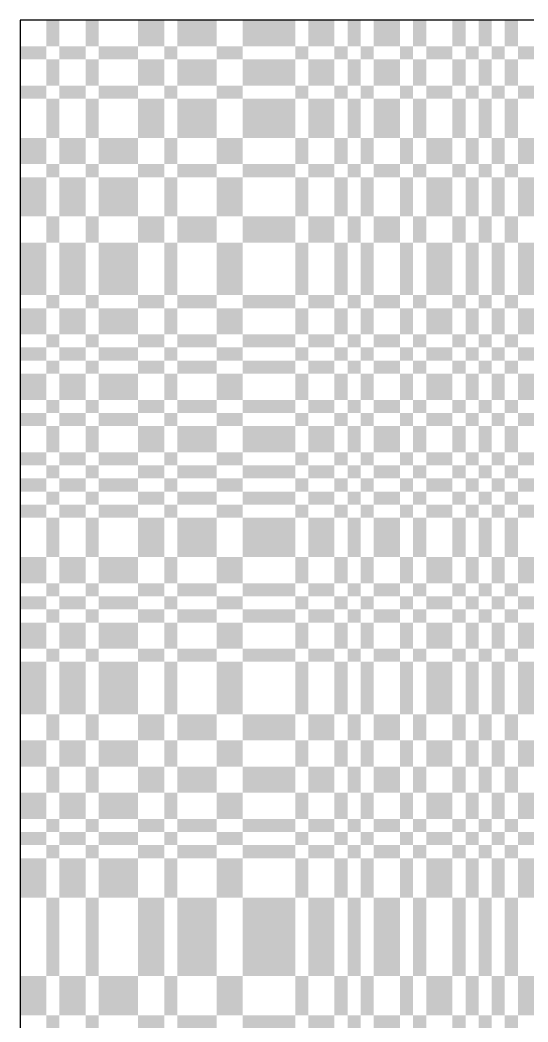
# Model space of a CAD drawing. Extents: x 0 to 10, y 0 to 10.
# Drawn here: x 1 to 1.775, y 7.47 to 9 of the extents above; entities that cross this region are included whole.
import ezdxf

# ---------------------------------------------------------------- set-up
doc = ezdxf.new("R2010")
doc.units = 0
doc.header["$MEASUREMENT"] = 0
doc.layers.add('CHROME', color=7, linetype='Continuous')
doc.layers.add('OUTLINE', color=7, linetype='Continuous')

msp = doc.modelspace()

# ---------------------------------------------------------------- linework, layer by layer
at = {"layer": 'CHROME'}
for points in [[(1.04, 8.96), (1.06, 8.96), (1.04, 9), (1.06, 9)], [(1.1, 8.96), (1.12, 8.96), (1.1, 9), (1.12, 9)], [(1.18, 8.96), (1.22, 8.96), (1.18, 9), (1.22, 9)], [(1.24, 8.96), (1.3, 8.96), (1.24, 9), (1.3, 9)], [(1.34, 8.96), (1.42, 8.96), (1.34, 9), (1.42, 9)], [(1.44, 8.96), (1.48, 8.96), (1.44, 9), (1.48, 9)], [(1.5, 8.96), (1.52, 8.96), (1.5, 9), (1.52, 9)], [(1.54, 8.96), (1.58, 8.96), (1.54, 9), (1.58, 9)], [(1.6, 8.96), (1.62, 8.96), (1.6, 9), (1.62, 9)], [(1.66, 8.96), (1.68, 8.96), (1.66, 9), (1.68, 9)], [(1.7, 8.96), (1.72, 8.96), (1.7, 9), (1.72, 9)], [(1.74, 8.96), (1.76, 8.96), (1.74, 9), (1.76, 9)], [(1, 8.94), (1.04, 8.94), (1, 8.96), (1.04, 8.96)], [(1.06, 8.94), (1.1, 8.94), (1.06, 8.96), (1.1, 8.96)], [(1.12, 8.94), (1.18, 8.94), (1.12, 8.96), (1.18, 8.96)], [(1.22, 8.94), (1.24, 8.94), (1.22, 8.96), (1.24, 8.96)], [(1.3, 8.94), (1.34, 8.94), (1.3, 8.96), (1.34, 8.96)], [(1.42, 8.94), (1.44, 8.94), (1.42, 8.96), (1.44, 8.96)], [(1.48, 8.94), (1.5, 8.94), (1.48, 8.96), (1.5, 8.96)], [(1.52, 8.94), (1.54, 8.94), (1.52, 8.96), (1.54, 8.96)], [(1.58, 8.94), (1.6, 8.94), (1.58, 8.96), (1.6, 8.96)], [(1.62, 8.94), (1.66, 8.94), (1.62, 8.96), (1.66, 8.96)], [(1.68, 8.94), (1.7, 8.94), (1.68, 8.96), (1.7, 8.96)], [(1.72, 8.94), (1.74, 8.94), (1.72, 8.96), (1.74, 8.96)], [(1.76, 8.94), (1.82, 8.94), (1.76, 8.96), (1.82, 8.96)], [(1.04, 8.9), (1.06, 8.9), (1.04, 8.94), (1.06, 8.94)], [(1.1, 8.9), (1.12, 8.9), (1.1, 8.94), (1.12, 8.94)], [(1.18, 8.9), (1.22, 8.9), (1.18, 8.94), (1.22, 8.94)], [(1.24, 8.9), (1.3, 8.9), (1.24, 8.94), (1.3, 8.94)], [(1.34, 8.9), (1.42, 8.9), (1.34, 8.94), (1.42, 8.94)], [(1.44, 8.9), (1.48, 8.9), (1.44, 8.94), (1.48, 8.94)], [(1.5, 8.9), (1.52, 8.9), (1.5, 8.94), (1.52, 8.94)], [(1.54, 8.9), (1.58, 8.9), (1.54, 8.94), (1.58, 8.94)], [(1.6, 8.9), (1.62, 8.9), (1.6, 8.94), (1.62, 8.94)], [(1.66, 8.9), (1.68, 8.9), (1.66, 8.94), (1.68, 8.94)], [(1.7, 8.9), (1.72, 8.9), (1.7, 8.94), (1.72, 8.94)], [(1.74, 8.9), (1.76, 8.9), (1.74, 8.94), (1.76, 8.94)], [(1, 8.88), (1.04, 8.88), (1, 8.9), (1.04, 8.9)], [(1.06, 8.88), (1.1, 8.88), (1.06, 8.9), (1.1, 8.9)], [(1.12, 8.88), (1.18, 8.88), (1.12, 8.9), (1.18, 8.9)], [(1.22, 8.88), (1.24, 8.88), (1.22, 8.9), (1.24, 8.9)], [(1.3, 8.88), (1.34, 8.88), (1.3, 8.9), (1.34, 8.9)], [(1.42, 8.88), (1.44, 8.88), (1.42, 8.9), (1.44, 8.9)], [(1.48, 8.88), (1.5, 8.88), (1.48, 8.9), (1.5, 8.9)], [(1.52, 8.88), (1.54, 8.88), (1.52, 8.9), (1.54, 8.9)], [(1.58, 8.88), (1.6, 8.88), (1.58, 8.9), (1.6, 8.9)], [(1.62, 8.88), (1.66, 8.88), (1.62, 8.9), (1.66, 8.9)], [(1.68, 8.88), (1.7, 8.88), (1.68, 8.9), (1.7, 8.9)], [(1.72, 8.88), (1.74, 8.88), (1.72, 8.9), (1.74, 8.9)], [(1.76, 8.88), (1.82, 8.88), (1.76, 8.9), (1.82, 8.9)], [(1.04, 8.82), (1.06, 8.82), (1.04, 8.88), (1.06, 8.88)], [(1.1, 8.82), (1.12, 8.82), (1.1, 8.88), (1.12, 8.88)], [(1.18, 8.82), (1.22, 8.82), (1.18, 8.88), (1.22, 8.88)], [(1.24, 8.82), (1.3, 8.82), (1.24, 8.88), (1.3, 8.88)], [(1.34, 8.82), (1.42, 8.82), (1.34, 8.88), (1.42, 8.88)], [(1.44, 8.82), (1.48, 8.82), (1.44, 8.88), (1.48, 8.88)], [(1.5, 8.82), (1.52, 8.82), (1.5, 8.88), (1.52, 8.88)], [(1.54, 8.82), (1.58, 8.82), (1.54, 8.88), (1.58, 8.88)], [(1.6, 8.82), (1.62, 8.82), (1.6, 8.88), (1.62, 8.88)], [(1.66, 8.82), (1.68, 8.82), (1.66, 8.88), (1.68, 8.88)], [(1.7, 8.82), (1.72, 8.82), (1.7, 8.88), (1.72, 8.88)], [(1.74, 8.82), (1.76, 8.82), (1.74, 8.88), (1.76, 8.88)], [(1, 8.78), (1.04, 8.78), (1, 8.82), (1.04, 8.82)], [(1.06, 8.78), (1.1, 8.78), (1.06, 8.82), (1.1, 8.82)], [(1.12, 8.78), (1.18, 8.78), (1.12, 8.82), (1.18, 8.82)], [(1.22, 8.78), (1.24, 8.78), (1.22, 8.82), (1.24, 8.82)], [(1.3, 8.78), (1.34, 8.78), (1.3, 8.82), (1.34, 8.82)], [(1.42, 8.78), (1.44, 8.78), (1.42, 8.82), (1.44, 8.82)], [(1.48, 8.78), (1.5, 8.78), (1.48, 8.82), (1.5, 8.82)], [(1.52, 8.78), (1.54, 8.78), (1.52, 8.82), (1.54, 8.82)], [(1.58, 8.78), (1.6, 8.78), (1.58, 8.82), (1.6, 8.82)], [(1.62, 8.78), (1.66, 8.78), (1.62, 8.82), (1.66, 8.82)], [(1.68, 8.78), (1.7, 8.78), (1.68, 8.82), (1.7, 8.82)], [(1.72, 8.78), (1.74, 8.78), (1.72, 8.82), (1.74, 8.82)], [(1.76, 8.78), (1.82, 8.78), (1.76, 8.82), (1.82, 8.82)], [(1.04, 8.76), (1.06, 8.76), (1.04, 8.78), (1.06, 8.78)], [(1.1, 8.76), (1.12, 8.76), (1.1, 8.78), (1.12, 8.78)], [(1.18, 8.76), (1.22, 8.76), (1.18, 8.78), (1.22, 8.78)], [(1.24, 8.76), (1.3, 8.76), (1.24, 8.78), (1.3, 8.78)], [(1.34, 8.76), (1.42, 8.76), (1.34, 8.78), (1.42, 8.78)], [(1.44, 8.76), (1.48, 8.76), (1.44, 8.78), (1.48, 8.78)], [(1.5, 8.76), (1.52, 8.76), (1.5, 8.78), (1.52, 8.78)], [(1.54, 8.76), (1.58, 8.76), (1.54, 8.78), (1.58, 8.78)], [(1.6, 8.76), (1.62, 8.76), (1.6, 8.78), (1.62, 8.78)], [(1.66, 8.76), (1.68, 8.76), (1.66, 8.78), (1.68, 8.78)], [(1.7, 8.76), (1.72, 8.76), (1.7, 8.78), (1.72, 8.78)], [(1.74, 8.76), (1.76, 8.76), (1.74, 8.78), (1.76, 8.78)], [(1, 8.7), (1.04, 8.7), (1, 8.76), (1.04, 8.76)], [(1.06, 8.7), (1.1, 8.7), (1.06, 8.76), (1.1, 8.76)], [(1.12, 8.7), (1.18, 8.7), (1.12, 8.76), (1.18, 8.76)], [(1.22, 8.7), (1.24, 8.7), (1.22, 8.76), (1.24, 8.76)], [(1.3, 8.7), (1.34, 8.7), (1.3, 8.76), (1.34, 8.76)], [(1.42, 8.7), (1.44, 8.7), (1.42, 8.76), (1.44, 8.76)], [(1.48, 8.7), (1.5, 8.7), (1.48, 8.76), (1.5, 8.76)], [(1.52, 8.7), (1.54, 8.7), (1.52, 8.76), (1.54, 8.76)], [(1.58, 8.7), (1.6, 8.7), (1.58, 8.76), (1.6, 8.76)], [(1.62, 8.7), (1.66, 8.7), (1.62, 8.76), (1.66, 8.76)], [(1.68, 8.7), (1.7, 8.7), (1.68, 8.76), (1.7, 8.76)], [(1.72, 8.7), (1.74, 8.7), (1.72, 8.76), (1.74, 8.76)], [(1.76, 8.7), (1.82, 8.7), (1.76, 8.76), (1.82, 8.76)], [(1.04, 8.66), (1.06, 8.66), (1.04, 8.7), (1.06, 8.7)], [(1.1, 8.66), (1.12, 8.66), (1.1, 8.7), (1.12, 8.7)], [(1.18, 8.66), (1.22, 8.66), (1.18, 8.7), (1.22, 8.7)], [(1.24, 8.66), (1.3, 8.66), (1.24, 8.7), (1.3, 8.7)], [(1.34, 8.66), (1.42, 8.66), (1.34, 8.7), (1.42, 8.7)], [(1.44, 8.66), (1.48, 8.66), (1.44, 8.7), (1.48, 8.7)], [(1.5, 8.66), (1.52, 8.66), (1.5, 8.7), (1.52, 8.7)], [(1.54, 8.66), (1.58, 8.66), (1.54, 8.7), (1.58, 8.7)], [(1.6, 8.66), (1.62, 8.66), (1.6, 8.7), (1.62, 8.7)], [(1.66, 8.66), (1.68, 8.66), (1.66, 8.7), (1.68, 8.7)], [(1.7, 8.66), (1.72, 8.66), (1.7, 8.7), (1.72, 8.7)], [(1.74, 8.66), (1.76, 8.66), (1.74, 8.7), (1.76, 8.7)], [(1, 8.58), (1.04, 8.58), (1, 8.66), (1.04, 8.66)], [(1.06, 8.58), (1.1, 8.58), (1.06, 8.66), (1.1, 8.66)], [(1.12, 8.58), (1.18, 8.58), (1.12, 8.66), (1.18, 8.66)], [(1.22, 8.58), (1.24, 8.58), (1.22, 8.66), (1.24, 8.66)], [(1.3, 8.58), (1.34, 8.58), (1.3, 8.66), (1.34, 8.66)], [(1.42, 8.58), (1.44, 8.58), (1.42, 8.66), (1.44, 8.66)], [(1.48, 8.58), (1.5, 8.58), (1.48, 8.66), (1.5, 8.66)], [(1.52, 8.58), (1.54, 8.58), (1.52, 8.66), (1.54, 8.66)], [(1.58, 8.58), (1.6, 8.58), (1.58, 8.66), (1.6, 8.66)], [(1.62, 8.58), (1.66, 8.58), (1.62, 8.66), (1.66, 8.66)], [(1.68, 8.58), (1.7, 8.58), (1.68, 8.66), (1.7, 8.66)], [(1.72, 8.58), (1.74, 8.58), (1.72, 8.66), (1.74, 8.66)], [(1.76, 8.58), (1.82, 8.58), (1.76, 8.66), (1.82, 8.66)], [(1.04, 8.56), (1.06, 8.56), (1.04, 8.58), (1.06, 8.58)], [(1.1, 8.56), (1.12, 8.56), (1.1, 8.58), (1.12, 8.58)], [(1.18, 8.56), (1.22, 8.56), (1.18, 8.58), (1.22, 8.58)], [(1.24, 8.56), (1.3, 8.56), (1.24, 8.58), (1.3, 8.58)], [(1.34, 8.56), (1.42, 8.56), (1.34, 8.58), (1.42, 8.58)], [(1.44, 8.56), (1.48, 8.56), (1.44, 8.58), (1.48, 8.58)], [(1.5, 8.56), (1.52, 8.56), (1.5, 8.58), (1.52, 8.58)], [(1.54, 8.56), (1.58, 8.56), (1.54, 8.58), (1.58, 8.58)], [(1.6, 8.56), (1.62, 8.56), (1.6, 8.58), (1.62, 8.58)], [(1.66, 8.56), (1.68, 8.56), (1.66, 8.58), (1.68, 8.58)], [(1.7, 8.56), (1.72, 8.56), (1.7, 8.58), (1.72, 8.58)], [(1.74, 8.56), (1.76, 8.56), (1.74, 8.58), (1.76, 8.58)], [(1, 8.52), (1.04, 8.52), (1, 8.56), (1.04, 8.56)], [(1.06, 8.52), (1.1, 8.52), (1.06, 8.56), (1.1, 8.56)], [(1.12, 8.52), (1.18, 8.52), (1.12, 8.56), (1.18, 8.56)], [(1.22, 8.52), (1.24, 8.52), (1.22, 8.56), (1.24, 8.56)], [(1.3, 8.52), (1.34, 8.52), (1.3, 8.56), (1.34, 8.56)], [(1.42, 8.52), (1.44, 8.52), (1.42, 8.56), (1.44, 8.56)], [(1.48, 8.52), (1.5, 8.52), (1.48, 8.56), (1.5, 8.56)], [(1.52, 8.52), (1.54, 8.52), (1.52, 8.56), (1.54, 8.56)], [(1.58, 8.52), (1.6, 8.52), (1.58, 8.56), (1.6, 8.56)], [(1.62, 8.52), (1.66, 8.52), (1.62, 8.56), (1.66, 8.56)], [(1.68, 8.52), (1.7, 8.52), (1.68, 8.56), (1.7, 8.56)], [(1.72, 8.52), (1.74, 8.52), (1.72, 8.56), (1.74, 8.56)], [(1.76, 8.52), (1.82, 8.52), (1.76, 8.56), (1.82, 8.56)], [(1.04, 8.5), (1.06, 8.5), (1.04, 8.52), (1.06, 8.52)], [(1.1, 8.5), (1.12, 8.5), (1.1, 8.52), (1.12, 8.52)], [(1.18, 8.5), (1.22, 8.5), (1.18, 8.52), (1.22, 8.52)], [(1.24, 8.5), (1.3, 8.5), (1.24, 8.52), (1.3, 8.52)], [(1.34, 8.5), (1.42, 8.5), (1.34, 8.52), (1.42, 8.52)], [(1.44, 8.5), (1.48, 8.5), (1.44, 8.52), (1.48, 8.52)], [(1.5, 8.5), (1.52, 8.5), (1.5, 8.52), (1.52, 8.52)], [(1.54, 8.5), (1.58, 8.5), (1.54, 8.52), (1.58, 8.52)], [(1.6, 8.5), (1.62, 8.5), (1.6, 8.52), (1.62, 8.52)], [(1.66, 8.5), (1.68, 8.5), (1.66, 8.52), (1.68, 8.52)], [(1.7, 8.5), (1.72, 8.5), (1.7, 8.52), (1.72, 8.52)], [(1.74, 8.5), (1.76, 8.5), (1.74, 8.52), (1.76, 8.52)], [(1, 8.48), (1.04, 8.48), (1, 8.5), (1.04, 8.5)], [(1.06, 8.48), (1.1, 8.48), (1.06, 8.5), (1.1, 8.5)], [(1.12, 8.48), (1.18, 8.48), (1.12, 8.5), (1.18, 8.5)], [(1.22, 8.48), (1.24, 8.48), (1.22, 8.5), (1.24, 8.5)], [(1.3, 8.48), (1.34, 8.48), (1.3, 8.5), (1.34, 8.5)], [(1.42, 8.48), (1.44, 8.48), (1.42, 8.5), (1.44, 8.5)], [(1.48, 8.48), (1.5, 8.48), (1.48, 8.5), (1.5, 8.5)], [(1.52, 8.48), (1.54, 8.48), (1.52, 8.5), (1.54, 8.5)], [(1.58, 8.48), (1.6, 8.48), (1.58, 8.5), (1.6, 8.5)], [(1.62, 8.48), (1.66, 8.48), (1.62, 8.5), (1.66, 8.5)], [(1.68, 8.48), (1.7, 8.48), (1.68, 8.5), (1.7, 8.5)], [(1.72, 8.48), (1.74, 8.48), (1.72, 8.5), (1.74, 8.5)], [(1.76, 8.48), (1.82, 8.48), (1.76, 8.5), (1.82, 8.5)], [(1.04, 8.46), (1.06, 8.46), (1.04, 8.48), (1.06, 8.48)], [(1.1, 8.46), (1.12, 8.46), (1.1, 8.48), (1.12, 8.48)], [(1.18, 8.46), (1.22, 8.46), (1.18, 8.48), (1.22, 8.48)], [(1.24, 8.46), (1.3, 8.46), (1.24, 8.48), (1.3, 8.48)], [(1.34, 8.46), (1.42, 8.46), (1.34, 8.48), (1.42, 8.48)], [(1.44, 8.46), (1.48, 8.46), (1.44, 8.48), (1.48, 8.48)], [(1.5, 8.46), (1.52, 8.46), (1.5, 8.48), (1.52, 8.48)], [(1.54, 8.46), (1.58, 8.46), (1.54, 8.48), (1.58, 8.48)], [(1.6, 8.46), (1.62, 8.46), (1.6, 8.48), (1.62, 8.48)], [(1.66, 8.46), (1.68, 8.46), (1.66, 8.48), (1.68, 8.48)], [(1.7, 8.46), (1.72, 8.46), (1.7, 8.48), (1.72, 8.48)], [(1.74, 8.46), (1.76, 8.46), (1.74, 8.48), (1.76, 8.48)], [(1, 8.42), (1.04, 8.42), (1, 8.46), (1.04, 8.46)], [(1.06, 8.42), (1.1, 8.42), (1.06, 8.46), (1.1, 8.46)], [(1.12, 8.42), (1.18, 8.42), (1.12, 8.46), (1.18, 8.46)], [(1.22, 8.42), (1.24, 8.42), (1.22, 8.46), (1.24, 8.46)], [(1.3, 8.42), (1.34, 8.42), (1.3, 8.46), (1.34, 8.46)], [(1.42, 8.42), (1.44, 8.42), (1.42, 8.46), (1.44, 8.46)], [(1.48, 8.42), (1.5, 8.42), (1.48, 8.46), (1.5, 8.46)], [(1.52, 8.42), (1.54, 8.42), (1.52, 8.46), (1.54, 8.46)], [(1.58, 8.42), (1.6, 8.42), (1.58, 8.46), (1.6, 8.46)], [(1.62, 8.42), (1.66, 8.42), (1.62, 8.46), (1.66, 8.46)], [(1.68, 8.42), (1.7, 8.42), (1.68, 8.46), (1.7, 8.46)], [(1.72, 8.42), (1.74, 8.42), (1.72, 8.46), (1.74, 8.46)], [(1.76, 8.42), (1.82, 8.42), (1.76, 8.46), (1.82, 8.46)], [(1.04, 8.4), (1.06, 8.4), (1.04, 8.42), (1.06, 8.42)], [(1.1, 8.4), (1.12, 8.4), (1.1, 8.42), (1.12, 8.42)], [(1.18, 8.4), (1.22, 8.4), (1.18, 8.42), (1.22, 8.42)], [(1.24, 8.4), (1.3, 8.4), (1.24, 8.42), (1.3, 8.42)], [(1.34, 8.4), (1.42, 8.4), (1.34, 8.42), (1.42, 8.42)], [(1.44, 8.4), (1.48, 8.4), (1.44, 8.42), (1.48, 8.42)], [(1.5, 8.4), (1.52, 8.4), (1.5, 8.42), (1.52, 8.42)], [(1.54, 8.4), (1.58, 8.4), (1.54, 8.42), (1.58, 8.42)], [(1.6, 8.4), (1.62, 8.4), (1.6, 8.42), (1.62, 8.42)], [(1.66, 8.4), (1.68, 8.4), (1.66, 8.42), (1.68, 8.42)], [(1.7, 8.4), (1.72, 8.4), (1.7, 8.42), (1.72, 8.42)], [(1.74, 8.4), (1.76, 8.4), (1.74, 8.42), (1.76, 8.42)], [(1, 8.38), (1.04, 8.38), (1, 8.4), (1.04, 8.4)], [(1.06, 8.38), (1.1, 8.38), (1.06, 8.4), (1.1, 8.4)], [(1.12, 8.38), (1.18, 8.38), (1.12, 8.4), (1.18, 8.4)], [(1.22, 8.38), (1.24, 8.38), (1.22, 8.4), (1.24, 8.4)], [(1.3, 8.38), (1.34, 8.38), (1.3, 8.4), (1.34, 8.4)], [(1.42, 8.38), (1.44, 8.38), (1.42, 8.4), (1.44, 8.4)], [(1.48, 8.38), (1.5, 8.38), (1.48, 8.4), (1.5, 8.4)], [(1.52, 8.38), (1.54, 8.38), (1.52, 8.4), (1.54, 8.4)], [(1.58, 8.38), (1.6, 8.38), (1.58, 8.4), (1.6, 8.4)], [(1.62, 8.38), (1.66, 8.38), (1.62, 8.4), (1.66, 8.4)], [(1.68, 8.38), (1.7, 8.38), (1.68, 8.4), (1.7, 8.4)], [(1.72, 8.38), (1.74, 8.38), (1.72, 8.4), (1.74, 8.4)], [(1.76, 8.38), (1.82, 8.38), (1.76, 8.4), (1.82, 8.4)], [(1.04, 8.34), (1.06, 8.34), (1.04, 8.38), (1.06, 8.38)], [(1.1, 8.34), (1.12, 8.34), (1.1, 8.38), (1.12, 8.38)], [(1.18, 8.34), (1.22, 8.34), (1.18, 8.38), (1.22, 8.38)], [(1.24, 8.34), (1.3, 8.34), (1.24, 8.38), (1.3, 8.38)], [(1.34, 8.34), (1.42, 8.34), (1.34, 8.38), (1.42, 8.38)], [(1.44, 8.34), (1.48, 8.34), (1.44, 8.38), (1.48, 8.38)], [(1.5, 8.34), (1.52, 8.34), (1.5, 8.38), (1.52, 8.38)], [(1.54, 8.34), (1.58, 8.34), (1.54, 8.38), (1.58, 8.38)], [(1.6, 8.34), (1.62, 8.34), (1.6, 8.38), (1.62, 8.38)], [(1.66, 8.34), (1.68, 8.34), (1.66, 8.38), (1.68, 8.38)], [(1.7, 8.34), (1.72, 8.34), (1.7, 8.38), (1.72, 8.38)], [(1.74, 8.34), (1.76, 8.34), (1.74, 8.38), (1.76, 8.38)], [(1, 8.32), (1.04, 8.32), (1, 8.34), (1.04, 8.34)], [(1.06, 8.32), (1.1, 8.32), (1.06, 8.34), (1.1, 8.34)], [(1.12, 8.32), (1.18, 8.32), (1.12, 8.34), (1.18, 8.34)], [(1.22, 8.32), (1.24, 8.32), (1.22, 8.34), (1.24, 8.34)], [(1.3, 8.32), (1.34, 8.32), (1.3, 8.34), (1.34, 8.34)], [(1.42, 8.32), (1.44, 8.32), (1.42, 8.34), (1.44, 8.34)], [(1.48, 8.32), (1.5, 8.32), (1.48, 8.34), (1.5, 8.34)], [(1.52, 8.32), (1.54, 8.32), (1.52, 8.34), (1.54, 8.34)], [(1.58, 8.32), (1.6, 8.32), (1.58, 8.34), (1.6, 8.34)], [(1.62, 8.32), (1.66, 8.32), (1.62, 8.34), (1.66, 8.34)], [(1.68, 8.32), (1.7, 8.32), (1.68, 8.34), (1.7, 8.34)], [(1.72, 8.32), (1.74, 8.32), (1.72, 8.34), (1.74, 8.34)], [(1.76, 8.32), (1.82, 8.32), (1.76, 8.34), (1.82, 8.34)], [(1.04, 8.3), (1.06, 8.3), (1.04, 8.32), (1.06, 8.32)], [(1.1, 8.3), (1.12, 8.3), (1.1, 8.32), (1.12, 8.32)], [(1.18, 8.3), (1.22, 8.3), (1.18, 8.32), (1.22, 8.32)], [(1.24, 8.3), (1.3, 8.3), (1.24, 8.32), (1.3, 8.32)], [(1.34, 8.3), (1.42, 8.3), (1.34, 8.32), (1.42, 8.32)], [(1.44, 8.3), (1.48, 8.3), (1.44, 8.32), (1.48, 8.32)], [(1.5, 8.3), (1.52, 8.3), (1.5, 8.32), (1.52, 8.32)], [(1.54, 8.3), (1.58, 8.3), (1.54, 8.32), (1.58, 8.32)], [(1.6, 8.3), (1.62, 8.3), (1.6, 8.32), (1.62, 8.32)], [(1.66, 8.3), (1.68, 8.3), (1.66, 8.32), (1.68, 8.32)], [(1.7, 8.3), (1.72, 8.3), (1.7, 8.32), (1.72, 8.32)], [(1.74, 8.3), (1.76, 8.3), (1.74, 8.32), (1.76, 8.32)], [(1, 8.28), (1.04, 8.28), (1, 8.3), (1.04, 8.3)], [(1.06, 8.28), (1.1, 8.28), (1.06, 8.3), (1.1, 8.3)], [(1.12, 8.28), (1.18, 8.28), (1.12, 8.3), (1.18, 8.3)], [(1.22, 8.28), (1.24, 8.28), (1.22, 8.3), (1.24, 8.3)], [(1.3, 8.28), (1.34, 8.28), (1.3, 8.3), (1.34, 8.3)], [(1.42, 8.28), (1.44, 8.28), (1.42, 8.3), (1.44, 8.3)], [(1.48, 8.28), (1.5, 8.28), (1.48, 8.3), (1.5, 8.3)], [(1.52, 8.28), (1.54, 8.28), (1.52, 8.3), (1.54, 8.3)], [(1.58, 8.28), (1.6, 8.28), (1.58, 8.3), (1.6, 8.3)], [(1.62, 8.28), (1.66, 8.28), (1.62, 8.3), (1.66, 8.3)], [(1.68, 8.28), (1.7, 8.28), (1.68, 8.3), (1.7, 8.3)], [(1.72, 8.28), (1.74, 8.28), (1.72, 8.3), (1.74, 8.3)], [(1.76, 8.28), (1.82, 8.28), (1.76, 8.3), (1.82, 8.3)], [(1.04, 8.26), (1.06, 8.26), (1.04, 8.28), (1.06, 8.28)], [(1.1, 8.26), (1.12, 8.26), (1.1, 8.28), (1.12, 8.28)], [(1.18, 8.26), (1.22, 8.26), (1.18, 8.28), (1.22, 8.28)], [(1.24, 8.26), (1.3, 8.26), (1.24, 8.28), (1.3, 8.28)], [(1.34, 8.26), (1.42, 8.26), (1.34, 8.28), (1.42, 8.28)], [(1.44, 8.26), (1.48, 8.26), (1.44, 8.28), (1.48, 8.28)], [(1.5, 8.26), (1.52, 8.26), (1.5, 8.28), (1.52, 8.28)], [(1.54, 8.26), (1.58, 8.26), (1.54, 8.28), (1.58, 8.28)], [(1.6, 8.26), (1.62, 8.26), (1.6, 8.28), (1.62, 8.28)], [(1.66, 8.26), (1.68, 8.26), (1.66, 8.28), (1.68, 8.28)], [(1.7, 8.26), (1.72, 8.26), (1.7, 8.28), (1.72, 8.28)], [(1.74, 8.26), (1.76, 8.26), (1.74, 8.28), (1.76, 8.28)], [(1, 8.24), (1.04, 8.24), (1, 8.26), (1.04, 8.26)], [(1.06, 8.24), (1.1, 8.24), (1.06, 8.26), (1.1, 8.26)], [(1.12, 8.24), (1.18, 8.24), (1.12, 8.26), (1.18, 8.26)], [(1.22, 8.24), (1.24, 8.24), (1.22, 8.26), (1.24, 8.26)], [(1.3, 8.24), (1.34, 8.24), (1.3, 8.26), (1.34, 8.26)], [(1.42, 8.24), (1.44, 8.24), (1.42, 8.26), (1.44, 8.26)], [(1.48, 8.24), (1.5, 8.24), (1.48, 8.26), (1.5, 8.26)], [(1.52, 8.24), (1.54, 8.24), (1.52, 8.26), (1.54, 8.26)], [(1.58, 8.24), (1.6, 8.24), (1.58, 8.26), (1.6, 8.26)], [(1.62, 8.24), (1.66, 8.24), (1.62, 8.26), (1.66, 8.26)], [(1.68, 8.24), (1.7, 8.24), (1.68, 8.26), (1.7, 8.26)], [(1.72, 8.24), (1.74, 8.24), (1.72, 8.26), (1.74, 8.26)], [(1.76, 8.24), (1.82, 8.24), (1.76, 8.26), (1.82, 8.26)], [(1.04, 8.18), (1.06, 8.18), (1.04, 8.24), (1.06, 8.24)], [(1.1, 8.18), (1.12, 8.18), (1.1, 8.24), (1.12, 8.24)], [(1.18, 8.18), (1.22, 8.18), (1.18, 8.24), (1.22, 8.24)], [(1.24, 8.18), (1.3, 8.18), (1.24, 8.24), (1.3, 8.24)], [(1.34, 8.18), (1.42, 8.18), (1.34, 8.24), (1.42, 8.24)], [(1.44, 8.18), (1.48, 8.18), (1.44, 8.24), (1.48, 8.24)], [(1.5, 8.18), (1.52, 8.18), (1.5, 8.24), (1.52, 8.24)], [(1.54, 8.18), (1.58, 8.18), (1.54, 8.24), (1.58, 8.24)], [(1.6, 8.18), (1.62, 8.18), (1.6, 8.24), (1.62, 8.24)], [(1.66, 8.18), (1.68, 8.18), (1.66, 8.24), (1.68, 8.24)], [(1.7, 8.18), (1.72, 8.18), (1.7, 8.24), (1.72, 8.24)], [(1.74, 8.18), (1.76, 8.18), (1.74, 8.24), (1.76, 8.24)], [(1, 8.14), (1.04, 8.14), (1, 8.18), (1.04, 8.18)], [(1.06, 8.14), (1.1, 8.14), (1.06, 8.18), (1.1, 8.18)], [(1.12, 8.14), (1.18, 8.14), (1.12, 8.18), (1.18, 8.18)], [(1.22, 8.14), (1.24, 8.14), (1.22, 8.18), (1.24, 8.18)], [(1.3, 8.14), (1.34, 8.14), (1.3, 8.18), (1.34, 8.18)], [(1.42, 8.14), (1.44, 8.14), (1.42, 8.18), (1.44, 8.18)], [(1.48, 8.14), (1.5, 8.14), (1.48, 8.18), (1.5, 8.18)], [(1.52, 8.14), (1.54, 8.14), (1.52, 8.18), (1.54, 8.18)], [(1.58, 8.14), (1.6, 8.14), (1.58, 8.18), (1.6, 8.18)], [(1.62, 8.14), (1.66, 8.14), (1.62, 8.18), (1.66, 8.18)], [(1.68, 8.14), (1.7, 8.14), (1.68, 8.18), (1.7, 8.18)], [(1.72, 8.14), (1.74, 8.14), (1.72, 8.18), (1.74, 8.18)], [(1.76, 8.14), (1.82, 8.14), (1.76, 8.18), (1.82, 8.18)], [(1.04, 8.12), (1.06, 8.12), (1.04, 8.14), (1.06, 8.14)], [(1.1, 8.12), (1.12, 8.12), (1.1, 8.14), (1.12, 8.14)], [(1.18, 8.12), (1.22, 8.12), (1.18, 8.14), (1.22, 8.14)], [(1.24, 8.12), (1.3, 8.12), (1.24, 8.14), (1.3, 8.14)], [(1.34, 8.12), (1.42, 8.12), (1.34, 8.14), (1.42, 8.14)], [(1.44, 8.12), (1.48, 8.12), (1.44, 8.14), (1.48, 8.14)], [(1.5, 8.12), (1.52, 8.12), (1.5, 8.14), (1.52, 8.14)], [(1.54, 8.12), (1.58, 8.12), (1.54, 8.14), (1.58, 8.14)], [(1.6, 8.12), (1.62, 8.12), (1.6, 8.14), (1.62, 8.14)], [(1.66, 8.12), (1.68, 8.12), (1.66, 8.14), (1.68, 8.14)], [(1.7, 8.12), (1.72, 8.12), (1.7, 8.14), (1.72, 8.14)], [(1.74, 8.12), (1.76, 8.12), (1.74, 8.14), (1.76, 8.14)], [(1, 8.1), (1.04, 8.1), (1, 8.12), (1.04, 8.12)], [(1.06, 8.1), (1.1, 8.1), (1.06, 8.12), (1.1, 8.12)], [(1.12, 8.1), (1.18, 8.1), (1.12, 8.12), (1.18, 8.12)], [(1.22, 8.1), (1.24, 8.1), (1.22, 8.12), (1.24, 8.12)], [(1.3, 8.1), (1.34, 8.1), (1.3, 8.12), (1.34, 8.12)], [(1.42, 8.1), (1.44, 8.1), (1.42, 8.12), (1.44, 8.12)], [(1.48, 8.1), (1.5, 8.1), (1.48, 8.12), (1.5, 8.12)], [(1.52, 8.1), (1.54, 8.1), (1.52, 8.12), (1.54, 8.12)], [(1.58, 8.1), (1.6, 8.1), (1.58, 8.12), (1.6, 8.12)], [(1.62, 8.1), (1.66, 8.1), (1.62, 8.12), (1.66, 8.12)], [(1.68, 8.1), (1.7, 8.1), (1.68, 8.12), (1.7, 8.12)], [(1.72, 8.1), (1.74, 8.1), (1.72, 8.12), (1.74, 8.12)], [(1.76, 8.1), (1.82, 8.1), (1.76, 8.12), (1.82, 8.12)], [(1.04, 8.08), (1.06, 8.08), (1.04, 8.1), (1.06, 8.1)], [(1.1, 8.08), (1.12, 8.08), (1.1, 8.1), (1.12, 8.1)], [(1.18, 8.08), (1.22, 8.08), (1.18, 8.1), (1.22, 8.1)], [(1.24, 8.08), (1.3, 8.08), (1.24, 8.1), (1.3, 8.1)], [(1.34, 8.08), (1.42, 8.08), (1.34, 8.1), (1.42, 8.1)], [(1.44, 8.08), (1.48, 8.08), (1.44, 8.1), (1.48, 8.1)], [(1.5, 8.08), (1.52, 8.08), (1.5, 8.1), (1.52, 8.1)], [(1.54, 8.08), (1.58, 8.08), (1.54, 8.1), (1.58, 8.1)], [(1.6, 8.08), (1.62, 8.08), (1.6, 8.1), (1.62, 8.1)], [(1.66, 8.08), (1.68, 8.08), (1.66, 8.1), (1.68, 8.1)], [(1.7, 8.08), (1.72, 8.08), (1.7, 8.1), (1.72, 8.1)], [(1.74, 8.08), (1.76, 8.08), (1.74, 8.1), (1.76, 8.1)], [(1, 8.04), (1.04, 8.04), (1, 8.08), (1.04, 8.08)], [(1.06, 8.04), (1.1, 8.04), (1.06, 8.08), (1.1, 8.08)], [(1.12, 8.04), (1.18, 8.04), (1.12, 8.08), (1.18, 8.08)], [(1.22, 8.04), (1.24, 8.04), (1.22, 8.08), (1.24, 8.08)], [(1.3, 8.04), (1.34, 8.04), (1.3, 8.08), (1.34, 8.08)], [(1.42, 8.04), (1.44, 8.04), (1.42, 8.08), (1.44, 8.08)], [(1.48, 8.04), (1.5, 8.04), (1.48, 8.08), (1.5, 8.08)], [(1.52, 8.04), (1.54, 8.04), (1.52, 8.08), (1.54, 8.08)], [(1.58, 8.04), (1.6, 8.04), (1.58, 8.08), (1.6, 8.08)], [(1.62, 8.04), (1.66, 8.04), (1.62, 8.08), (1.66, 8.08)], [(1.68, 8.04), (1.7, 8.04), (1.68, 8.08), (1.7, 8.08)], [(1.72, 8.04), (1.74, 8.04), (1.72, 8.08), (1.74, 8.08)], [(1.76, 8.04), (1.82, 8.04), (1.76, 8.08), (1.82, 8.08)], [(1.04, 8.02), (1.06, 8.02), (1.04, 8.04), (1.06, 8.04)], [(1.1, 8.02), (1.12, 8.02), (1.1, 8.04), (1.12, 8.04)], [(1.18, 8.02), (1.22, 8.02), (1.18, 8.04), (1.22, 8.04)], [(1.24, 8.02), (1.3, 8.02), (1.24, 8.04), (1.3, 8.04)], [(1.34, 8.02), (1.42, 8.02), (1.34, 8.04), (1.42, 8.04)], [(1.44, 8.02), (1.48, 8.02), (1.44, 8.04), (1.48, 8.04)], [(1.5, 8.02), (1.52, 8.02), (1.5, 8.04), (1.52, 8.04)], [(1.54, 8.02), (1.58, 8.02), (1.54, 8.04), (1.58, 8.04)], [(1.6, 8.02), (1.62, 8.02), (1.6, 8.04), (1.62, 8.04)], [(1.66, 8.02), (1.68, 8.02), (1.66, 8.04), (1.68, 8.04)], [(1.7, 8.02), (1.72, 8.02), (1.7, 8.04), (1.72, 8.04)], [(1.74, 8.02), (1.76, 8.02), (1.74, 8.04), (1.76, 8.04)], [(1, 7.94), (1.04, 7.94), (1, 8.02), (1.04, 8.02)], [(1.06, 7.94), (1.1, 7.94), (1.06, 8.02), (1.1, 8.02)], [(1.12, 7.94), (1.18, 7.94), (1.12, 8.02), (1.18, 8.02)], [(1.22, 7.94), (1.24, 7.94), (1.22, 8.02), (1.24, 8.02)], [(1.3, 7.94), (1.34, 7.94), (1.3, 8.02), (1.34, 8.02)], [(1.42, 7.94), (1.44, 7.94), (1.42, 8.02), (1.44, 8.02)], [(1.48, 7.94), (1.5, 7.94), (1.48, 8.02), (1.5, 8.02)], [(1.52, 7.94), (1.54, 7.94), (1.52, 8.02), (1.54, 8.02)], [(1.58, 7.94), (1.6, 7.94), (1.58, 8.02), (1.6, 8.02)], [(1.62, 7.94), (1.66, 7.94), (1.62, 8.02), (1.66, 8.02)], [(1.68, 7.94), (1.7, 7.94), (1.68, 8.02), (1.7, 8.02)], [(1.72, 7.94), (1.74, 7.94), (1.72, 8.02), (1.74, 8.02)], [(1.76, 7.94), (1.82, 7.94), (1.76, 8.02), (1.82, 8.02)], [(1.04, 7.9), (1.06, 7.9), (1.04, 7.94), (1.06, 7.94)], [(1.1, 7.9), (1.12, 7.9), (1.1, 7.94), (1.12, 7.94)], [(1.18, 7.9), (1.22, 7.9), (1.18, 7.94), (1.22, 7.94)], [(1.24, 7.9), (1.3, 7.9), (1.24, 7.94), (1.3, 7.94)], [(1.34, 7.9), (1.42, 7.9), (1.34, 7.94), (1.42, 7.94)], [(1.44, 7.9), (1.48, 7.9), (1.44, 7.94), (1.48, 7.94)], [(1.5, 7.9), (1.52, 7.9), (1.5, 7.94), (1.52, 7.94)], [(1.54, 7.9), (1.58, 7.9), (1.54, 7.94), (1.58, 7.94)], [(1.6, 7.9), (1.62, 7.9), (1.6, 7.94), (1.62, 7.94)], [(1.66, 7.9), (1.68, 7.9), (1.66, 7.94), (1.68, 7.94)], [(1.7, 7.9), (1.72, 7.9), (1.7, 7.94), (1.72, 7.94)], [(1.74, 7.9), (1.76, 7.9), (1.74, 7.94), (1.76, 7.94)], [(1, 7.86), (1.04, 7.86), (1, 7.9), (1.04, 7.9)], [(1.06, 7.86), (1.1, 7.86), (1.06, 7.9), (1.1, 7.9)], [(1.12, 7.86), (1.18, 7.86), (1.12, 7.9), (1.18, 7.9)], [(1.22, 7.86), (1.24, 7.86), (1.22, 7.9), (1.24, 7.9)], [(1.3, 7.86), (1.34, 7.86), (1.3, 7.9), (1.34, 7.9)], [(1.42, 7.86), (1.44, 7.86), (1.42, 7.9), (1.44, 7.9)], [(1.48, 7.86), (1.5, 7.86), (1.48, 7.9), (1.5, 7.9)], [(1.52, 7.86), (1.54, 7.86), (1.52, 7.9), (1.54, 7.9)], [(1.58, 7.86), (1.6, 7.86), (1.58, 7.9), (1.6, 7.9)], [(1.62, 7.86), (1.66, 7.86), (1.62, 7.9), (1.66, 7.9)], [(1.68, 7.86), (1.7, 7.86), (1.68, 7.9), (1.7, 7.9)], [(1.72, 7.86), (1.74, 7.86), (1.72, 7.9), (1.74, 7.9)], [(1.76, 7.86), (1.82, 7.86), (1.76, 7.9), (1.82, 7.9)], [(1.04, 7.82), (1.06, 7.82), (1.04, 7.86), (1.06, 7.86)], [(1.1, 7.82), (1.12, 7.82), (1.1, 7.86), (1.12, 7.86)], [(1.18, 7.82), (1.22, 7.82), (1.18, 7.86), (1.22, 7.86)], [(1.24, 7.82), (1.3, 7.82), (1.24, 7.86), (1.3, 7.86)], [(1.34, 7.82), (1.42, 7.82), (1.34, 7.86), (1.42, 7.86)], [(1.44, 7.82), (1.48, 7.82), (1.44, 7.86), (1.48, 7.86)], [(1.5, 7.82), (1.52, 7.82), (1.5, 7.86), (1.52, 7.86)], [(1.54, 7.82), (1.58, 7.82), (1.54, 7.86), (1.58, 7.86)], [(1.6, 7.82), (1.62, 7.82), (1.6, 7.86), (1.62, 7.86)], [(1.66, 7.82), (1.68, 7.82), (1.66, 7.86), (1.68, 7.86)], [(1.7, 7.82), (1.72, 7.82), (1.7, 7.86), (1.72, 7.86)], [(1.74, 7.82), (1.76, 7.82), (1.74, 7.86), (1.76, 7.86)], [(1, 7.78), (1.04, 7.78), (1, 7.82), (1.04, 7.82)], [(1.06, 7.78), (1.1, 7.78), (1.06, 7.82), (1.1, 7.82)], [(1.12, 7.78), (1.18, 7.78), (1.12, 7.82), (1.18, 7.82)], [(1.22, 7.78), (1.24, 7.78), (1.22, 7.82), (1.24, 7.82)], [(1.3, 7.78), (1.34, 7.78), (1.3, 7.82), (1.34, 7.82)], [(1.42, 7.78), (1.44, 7.78), (1.42, 7.82), (1.44, 7.82)], [(1.48, 7.78), (1.5, 7.78), (1.48, 7.82), (1.5, 7.82)], [(1.52, 7.78), (1.54, 7.78), (1.52, 7.82), (1.54, 7.82)], [(1.58, 7.78), (1.6, 7.78), (1.58, 7.82), (1.6, 7.82)], [(1.62, 7.78), (1.66, 7.78), (1.62, 7.82), (1.66, 7.82)], [(1.68, 7.78), (1.7, 7.78), (1.68, 7.82), (1.7, 7.82)], [(1.72, 7.78), (1.74, 7.78), (1.72, 7.82), (1.74, 7.82)], [(1.76, 7.78), (1.82, 7.78), (1.76, 7.82), (1.82, 7.82)], [(1.04, 7.76), (1.06, 7.76), (1.04, 7.78), (1.06, 7.78)], [(1.1, 7.76), (1.12, 7.76), (1.1, 7.78), (1.12, 7.78)], [(1.18, 7.76), (1.22, 7.76), (1.18, 7.78), (1.22, 7.78)], [(1.24, 7.76), (1.3, 7.76), (1.24, 7.78), (1.3, 7.78)], [(1.34, 7.76), (1.42, 7.76), (1.34, 7.78), (1.42, 7.78)], [(1.44, 7.76), (1.48, 7.76), (1.44, 7.78), (1.48, 7.78)], [(1.5, 7.76), (1.52, 7.76), (1.5, 7.78), (1.52, 7.78)], [(1.54, 7.76), (1.58, 7.76), (1.54, 7.78), (1.58, 7.78)], [(1.6, 7.76), (1.62, 7.76), (1.6, 7.78), (1.62, 7.78)], [(1.66, 7.76), (1.68, 7.76), (1.66, 7.78), (1.68, 7.78)], [(1.7, 7.76), (1.72, 7.76), (1.7, 7.78), (1.72, 7.78)], [(1.74, 7.76), (1.76, 7.76), (1.74, 7.78), (1.76, 7.78)], [(1, 7.74), (1.04, 7.74), (1, 7.76), (1.04, 7.76)], [(1.06, 7.74), (1.1, 7.74), (1.06, 7.76), (1.1, 7.76)], [(1.12, 7.74), (1.18, 7.74), (1.12, 7.76), (1.18, 7.76)], [(1.22, 7.74), (1.24, 7.74), (1.22, 7.76), (1.24, 7.76)], [(1.3, 7.74), (1.34, 7.74), (1.3, 7.76), (1.34, 7.76)], [(1.42, 7.74), (1.44, 7.74), (1.42, 7.76), (1.44, 7.76)], [(1.48, 7.74), (1.5, 7.74), (1.48, 7.76), (1.5, 7.76)], [(1.52, 7.74), (1.54, 7.74), (1.52, 7.76), (1.54, 7.76)], [(1.58, 7.74), (1.6, 7.74), (1.58, 7.76), (1.6, 7.76)], [(1.62, 7.74), (1.66, 7.74), (1.62, 7.76), (1.66, 7.76)], [(1.68, 7.74), (1.7, 7.74), (1.68, 7.76), (1.7, 7.76)], [(1.72, 7.74), (1.74, 7.74), (1.72, 7.76), (1.74, 7.76)], [(1.76, 7.74), (1.82, 7.74), (1.76, 7.76), (1.82, 7.76)], [(1.04, 7.72), (1.06, 7.72), (1.04, 7.74), (1.06, 7.74)], [(1.1, 7.72), (1.12, 7.72), (1.1, 7.74), (1.12, 7.74)], [(1.18, 7.72), (1.22, 7.72), (1.18, 7.74), (1.22, 7.74)], [(1.24, 7.72), (1.3, 7.72), (1.24, 7.74), (1.3, 7.74)], [(1.34, 7.72), (1.42, 7.72), (1.34, 7.74), (1.42, 7.74)], [(1.44, 7.72), (1.48, 7.72), (1.44, 7.74), (1.48, 7.74)], [(1.5, 7.72), (1.52, 7.72), (1.5, 7.74), (1.52, 7.74)], [(1.54, 7.72), (1.58, 7.72), (1.54, 7.74), (1.58, 7.74)], [(1.6, 7.72), (1.62, 7.72), (1.6, 7.74), (1.62, 7.74)], [(1.66, 7.72), (1.68, 7.72), (1.66, 7.74), (1.68, 7.74)], [(1.7, 7.72), (1.72, 7.72), (1.7, 7.74), (1.72, 7.74)], [(1.74, 7.72), (1.76, 7.72), (1.74, 7.74), (1.76, 7.74)], [(1, 7.66), (1.04, 7.66), (1, 7.72), (1.04, 7.72)], [(1.06, 7.66), (1.1, 7.66), (1.06, 7.72), (1.1, 7.72)], [(1.12, 7.66), (1.18, 7.66), (1.12, 7.72), (1.18, 7.72)], [(1.22, 7.66), (1.24, 7.66), (1.22, 7.72), (1.24, 7.72)], [(1.3, 7.66), (1.34, 7.66), (1.3, 7.72), (1.34, 7.72)], [(1.42, 7.66), (1.44, 7.66), (1.42, 7.72), (1.44, 7.72)], [(1.48, 7.66), (1.5, 7.66), (1.48, 7.72), (1.5, 7.72)], [(1.52, 7.66), (1.54, 7.66), (1.52, 7.72), (1.54, 7.72)], [(1.58, 7.66), (1.6, 7.66), (1.58, 7.72), (1.6, 7.72)], [(1.62, 7.66), (1.66, 7.66), (1.62, 7.72), (1.66, 7.72)], [(1.68, 7.66), (1.7, 7.66), (1.68, 7.72), (1.7, 7.72)], [(1.72, 7.66), (1.74, 7.66), (1.72, 7.72), (1.74, 7.72)], [(1.76, 7.66), (1.82, 7.66), (1.76, 7.72), (1.82, 7.72)], [(1.04, 7.54), (1.06, 7.54), (1.04, 7.66), (1.06, 7.66)], [(1.1, 7.54), (1.12, 7.54), (1.1, 7.66), (1.12, 7.66)], [(1.18, 7.54), (1.22, 7.54), (1.18, 7.66), (1.22, 7.66)], [(1.24, 7.54), (1.3, 7.54), (1.24, 7.66), (1.3, 7.66)], [(1.34, 7.54), (1.42, 7.54), (1.34, 7.66), (1.42, 7.66)], [(1.44, 7.54), (1.48, 7.54), (1.44, 7.66), (1.48, 7.66)], [(1.5, 7.54), (1.52, 7.54), (1.5, 7.66), (1.52, 7.66)], [(1.54, 7.54), (1.58, 7.54), (1.54, 7.66), (1.58, 7.66)], [(1.6, 7.54), (1.62, 7.54), (1.6, 7.66), (1.62, 7.66)], [(1.66, 7.54), (1.68, 7.54), (1.66, 7.66), (1.68, 7.66)], [(1.7, 7.54), (1.72, 7.54), (1.7, 7.66), (1.72, 7.66)], [(1.74, 7.54), (1.76, 7.54), (1.74, 7.66), (1.76, 7.66)], [(1, 7.48), (1.04, 7.48), (1, 7.54), (1.04, 7.54)], [(1.06, 7.48), (1.1, 7.48), (1.06, 7.54), (1.1, 7.54)], [(1.12, 7.48), (1.18, 7.48), (1.12, 7.54), (1.18, 7.54)], [(1.22, 7.48), (1.24, 7.48), (1.22, 7.54), (1.24, 7.54)], [(1.3, 7.48), (1.34, 7.48), (1.3, 7.54), (1.34, 7.54)], [(1.42, 7.48), (1.44, 7.48), (1.42, 7.54), (1.44, 7.54)], [(1.48, 7.48), (1.5, 7.48), (1.48, 7.54), (1.5, 7.54)], [(1.52, 7.48), (1.54, 7.48), (1.52, 7.54), (1.54, 7.54)], [(1.58, 7.48), (1.6, 7.48), (1.58, 7.54), (1.6, 7.54)], [(1.62, 7.48), (1.66, 7.48), (1.62, 7.54), (1.66, 7.54)], [(1.68, 7.48), (1.7, 7.48), (1.68, 7.54), (1.7, 7.54)], [(1.72, 7.48), (1.74, 7.48), (1.72, 7.54), (1.74, 7.54)], [(1.76, 7.48), (1.82, 7.48), (1.76, 7.54), (1.82, 7.54)], [(1.04, 7.46), (1.06, 7.46), (1.04, 7.48), (1.06, 7.48)], [(1.1, 7.46), (1.12, 7.46), (1.1, 7.48), (1.12, 7.48)], [(1.18, 7.46), (1.22, 7.46), (1.18, 7.48), (1.22, 7.48)], [(1.24, 7.46), (1.3, 7.46), (1.24, 7.48), (1.3, 7.48)], [(1.34, 7.46), (1.42, 7.46), (1.34, 7.48), (1.42, 7.48)], [(1.44, 7.46), (1.48, 7.46), (1.44, 7.48), (1.48, 7.48)], [(1.5, 7.46), (1.52, 7.46), (1.5, 7.48), (1.52, 7.48)], [(1.54, 7.46), (1.58, 7.46), (1.54, 7.48), (1.58, 7.48)], [(1.6, 7.46), (1.62, 7.46), (1.6, 7.48), (1.62, 7.48)], [(1.66, 7.46), (1.68, 7.46), (1.66, 7.48), (1.68, 7.48)], [(1.7, 7.46), (1.72, 7.46), (1.7, 7.48), (1.72, 7.48)], [(1.74, 7.46), (1.76, 7.46), (1.74, 7.48), (1.76, 7.48)]]:
    msp.add_solid(points, dxfattribs=at)
at = {"layer": 'OUTLINE'}
for p, q in [((9, 9), (1, 9)), ((1, 9), (1, 1))]:
    msp.add_line(p, q, dxfattribs=at)

doc.saveas('drawing.dxf')
